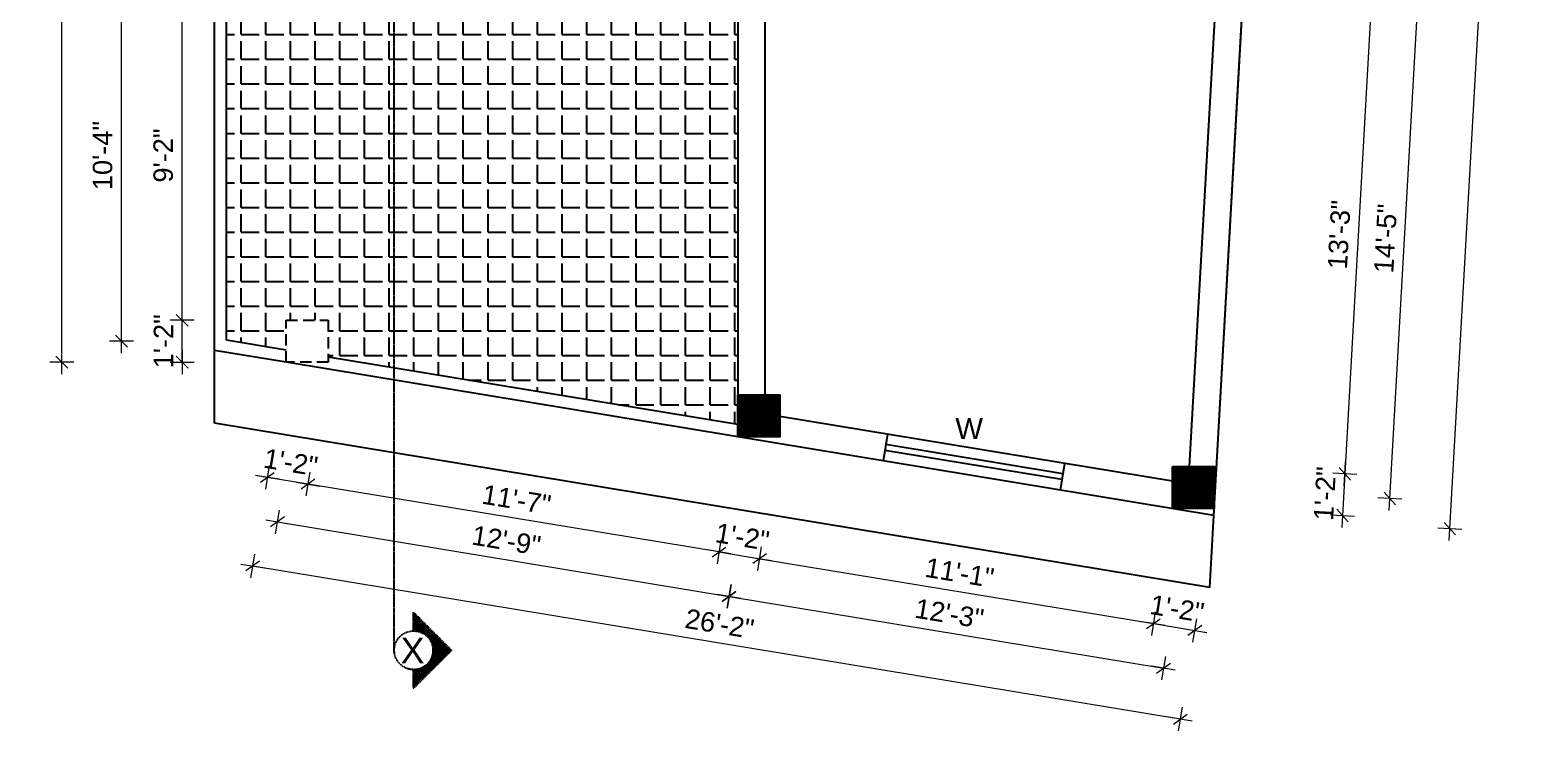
# Model space of a CAD drawing. Header units: inches. Extents: x 8069 to 17410, y -9620 to -7279.
# Drawn here: x 9438 to 9941, y -8021 to -7787 of the extents above; entities that cross this region are included whole.
import ezdxf

# ---------------------------------------------------------------- set-up
doc = ezdxf.new("R2010")
doc.units = ezdxf.units.IN
doc.header["$LTSCALE"] = 0.5
doc.header["$MEASUREMENT"] = 0
doc.header["$PDMODE"] = 66
doc.linetypes.add('CENTERX2', pattern=[4, 2.5, -0.5, 0.5, -0.5])
doc.linetypes.add('DASHED2', pattern=[0.375, 0.25, -0.125])
doc.layers.add('A-Sect-Iden', color=111, linetype='CENTERX2')
for name, color, linetype, lineweight in [('DIM', 180, 'Continuous', 5), ('TEXT', 220, 'Continuous', 9), ('Toilet', 7, 'Continuous', 25)]:
    doc.layers.add(name, color=color, linetype=linetype, lineweight=lineweight)
doc.styles.add('arial', font='arial.ttf')
doc.styles.add('HEADING', font='swissel.ttf')
doc.dimstyles.new('1 96', dxfattribs={"dimtxt": 6.5, "dimasz": 4, "dimexe": 0, "dimexo": 0, "dimgap": 3, "dimtad": 1, "dimdec": 0, "dimzin": 11, "dimdsep": 46, "dimlunit": 3, "dimtxsty": 'arial', "dimblk": 'oblique', "dimcen": 4, "dimse1": 1, "dimse2": 1, "dimclrd": 256, "dimclre": 256, "dimclrt": 256, "dimadec": 0, "dimazin": 0, "dimtfac": 1, "dimtdec": 0, "dimtix": 1, "dimtmove": 0, "dimatfit": 3, "dimldrblk": 'Arrow2', "dimfxl": 1, "dimtolj": 1, "dimtzin": 0, "dimlwd": -1, "dimlwe": 9, "dimarcsym": 0})

# ---------------------------------------------------------------- blocks, each defined once
blk = doc.blocks.new('oblique')
at = {"lineweight": 9}
for p, q in [((1, 0), (-1, 0)), ((-0.5, -0.5), (0.5, 0.5)), ((0, 1), (0, -1))]:
    blk.add_line(p, q, dxfattribs=at)
blk = doc.blocks.new('*D822')
at = {"layer": 'Defpoints', "color": 0, "transparency": 16777216}
for p in [(9537.77, -7897.73), (9674.77, -7922.64), (9531.05, -7938.45)]:
    blk.add_point(p, dxfattribs=at)
at = {"layer": 'DIM', "transparency": 16777216}
blk.add_line((9668.42, -7961.11), (9531.05, -7938.45), dxfattribs=at)
at = {"layer": 'DIM', "transparency": 16777216, "xscale": 4, "yscale": 4, "zscale": 4}
for p, rotation in [((9531.05, -7938.45), 170.6334039608076), ((9668.42, -7961.11), 350.6334039608075)]:
    blk.add_blockref('oblique', p, dxfattribs=dict(at, rotation=rotation))
at = {"layer": 'DIM', "transparency": 16777216, "insert": (9600.76, -7943.6), "char_height": 6.5, "attachment_point": 5, "rotation": 350.6334, "style": 'arial'}
blk.add_mtext('\\A1;11\'-7"', dxfattribs=at)
blk = doc.blocks.new('_Oblique')
at = {"color": 0, "linetype": 'ByBlock', "lineweight": -2}
blk.add_line((-0.5, -0.5), (0.5, 0.5), dxfattribs=at)
blk = doc.blocks.new('Arrow2')
for p, q in [((-4.1, 0.75), (-3.08, 0)), ((0, 0), (-4.1, 0.75)), ((-3.08, 0), (-4.1, -0.75)), ((-4.1, -0.75), (0, 0))]:
    blk.add_line(p, q)
blk.add_solid([(-4.1, 0.75), (0, 0), (-3.08, 0), (-4.1, -0.75)])
blk = doc.blocks.new('*D823')
at = {"layer": 'Defpoints', "color": 0, "transparency": 16777216}
for p in [(9523.77, -7897.73), (9537.77, -7897.73), (9517.42, -7936.2)]:
    blk.add_point(p, dxfattribs=at)
at = {"layer": 'DIM', "transparency": 16777216}
for p, q in [((9517.42, -7936.2), (9513.48, -7935.55)), ((9531.05, -7938.45), (9517.42, -7936.2)), ((9531.05, -7938.45), (9535, -7939.1))]:
    blk.add_line(p, q, dxfattribs=at)
at = {"layer": 'DIM', "transparency": 16777216, "xscale": 4, "yscale": 4, "zscale": 4}
for p, rotation in [((9517.42, -7936.2), 350.6334039608075), ((9531.05, -7938.45), 170.6334039608076)]:
    blk.add_blockref('oblique', p, dxfattribs=dict(at, rotation=rotation))
at = {"layer": 'DIM', "transparency": 16777216, "insert": (9525.26, -7931.15), "char_height": 6.5, "attachment_point": 5, "rotation": 350.6334, "style": 'arial'}
blk.add_mtext('\\A1;1\'-2"', dxfattribs=at)
blk = doc.blocks.new('*D824')
at = {"layer": 'Defpoints', "color": 0, "transparency": 16777216}
for p in [(9674.77, -7922.64), (9688.77, -7922.64), (9682.05, -7963.36)]:
    blk.add_point(p, dxfattribs=at)
at = {"layer": 'DIM', "transparency": 16777216}
for p, q in [((9668.42, -7961.11), (9664.48, -7960.46)), ((9668.42, -7961.11), (9682.05, -7963.36)), ((9682.05, -7963.36), (9686, -7964.01))]:
    blk.add_line(p, q, dxfattribs=at)
at = {"layer": 'DIM', "transparency": 16777216, "xscale": 4, "yscale": 4, "zscale": 4}
for p, rotation in [((9668.42, -7961.11), 350.6334039608075), ((9682.05, -7963.36), 170.6334039608076)]:
    blk.add_blockref('oblique', p, dxfattribs=dict(at, rotation=rotation))
at = {"layer": 'DIM', "transparency": 16777216, "insert": (9676.26, -7956.05), "char_height": 6.5, "attachment_point": 5, "rotation": 350.6334, "style": 'arial'}
blk.add_mtext('\\A1;1\'-2"', dxfattribs=at)
blk = doc.blocks.new('*D825')
at = {"layer": 'Defpoints', "color": 0, "transparency": 16777216}
for p in [(9688.77, -7922.64), (9820.02, -7946.55), (9813.66, -7985.07)]:
    blk.add_point(p, dxfattribs=at)
at = {"layer": 'DIM', "transparency": 16777216}
blk.add_line((9682.05, -7963.36), (9813.66, -7985.07), dxfattribs=at)
at = {"layer": 'DIM', "transparency": 16777216, "xscale": 4, "yscale": 4, "zscale": 4}
for p, rotation in [((9682.05, -7963.36), 170.6334039608076), ((9813.66, -7985.07), 350.6334039608075)]:
    blk.add_blockref('oblique', p, dxfattribs=dict(at, rotation=rotation))
at = {"layer": 'DIM', "transparency": 16777216, "insert": (9748.88, -7968.03), "char_height": 6.5, "attachment_point": 5, "rotation": 350.6334, "style": 'arial'}
blk.add_mtext('\\A1;11\'-1"', dxfattribs=at)
blk = doc.blocks.new('*D826')
at = {"layer": 'Defpoints', "color": 0, "transparency": 16777216}
for p in [(9820.02, -7946.55), (9833.89, -7948.89), (9827.54, -7987.36)]:
    blk.add_point(p, dxfattribs=at)
at = {"layer": 'DIM', "transparency": 16777216}
for p, q in [((9813.66, -7985.07), (9809.72, -7984.42)), ((9813.66, -7985.07), (9827.54, -7987.36)), ((9827.54, -7987.36), (9831.49, -7988.01))]:
    blk.add_line(p, q, dxfattribs=at)
at = {"layer": 'DIM', "transparency": 16777216, "xscale": 4, "yscale": 4, "zscale": 4}
for p, rotation in [((9813.66, -7985.07), 350.6334039608075), ((9827.54, -7987.36), 170.6334039608076)]:
    blk.add_blockref('oblique', p, dxfattribs=dict(at, rotation=rotation))
at = {"layer": 'DIM', "transparency": 16777216, "insert": (9821.62, -7980.03), "char_height": 6.5, "attachment_point": 5, "rotation": 350.6334, "style": 'arial'}
blk.add_mtext('\\A1;1\'-2"', dxfattribs=at)
blk = doc.blocks.new('*D827')
at = {"layer": 'Defpoints', "color": 0, "transparency": 16777216}
for p in [(9530.77, -7890.73), (9681.77, -7915.64), (9671.82, -7975.99)]:
    blk.add_point(p, dxfattribs=at)
at = {"layer": 'DIM', "transparency": 16777216}
blk.add_line((9520.82, -7951.08), (9671.82, -7975.99), dxfattribs=at)
at = {"layer": 'DIM', "transparency": 16777216, "xscale": 4, "yscale": 4, "zscale": 4}
for p, rotation in [((9520.82, -7951.08), 170.6334039608206), ((9671.82, -7975.99), 350.6334039608205)]:
    blk.add_blockref('oblique', p, dxfattribs=dict(at, rotation=rotation))
at = {"layer": 'DIM', "transparency": 16777216, "insert": (9597.34, -7957.3), "char_height": 6.5, "attachment_point": 5, "rotation": 350.6334, "style": 'arial'}
blk.add_mtext('\\A1;12\'-9"', dxfattribs=at)
blk = doc.blocks.new('*D828')
at = {"layer": 'Defpoints', "color": 0, "transparency": 16777216}
for p in [(9681.77, -7915.64), (9827.02, -7939.55), (9817.05, -7999.95)]:
    blk.add_point(p, dxfattribs=at)
at = {"layer": 'DIM', "transparency": 16777216}
blk.add_line((9671.82, -7975.99), (9817.05, -7999.95), dxfattribs=at)
at = {"layer": 'DIM', "transparency": 16777216, "xscale": 4, "yscale": 4, "zscale": 4}
for p, rotation in [((9671.82, -7975.99), 170.6334039608076), ((9817.05, -7999.95), 350.6334039608075)]:
    blk.add_blockref('oblique', p, dxfattribs=dict(at, rotation=rotation))
at = {"layer": 'DIM', "transparency": 16777216, "insert": (9745.46, -7981.73), "char_height": 6.5, "attachment_point": 5, "rotation": 350.6334, "style": 'arial'}
blk.add_mtext('\\A1;12\'-3"', dxfattribs=at)
blk = doc.blocks.new('*D829')
at = {"layer": 'Defpoints', "color": 0, "transparency": 16777216}
for p in [(9523.77, -7897.73), (9833.89, -7948.89), (9512.54, -7965.81)]:
    blk.add_point(p, dxfattribs=at)
at = {"layer": 'DIM', "transparency": 16777216}
blk.add_line((9822.66, -8016.96), (9512.54, -7965.81), dxfattribs=at)
at = {"layer": 'DIM', "transparency": 16777216, "xscale": 4, "yscale": 4, "zscale": 4}
for p, rotation in [((9512.54, -7965.81), 170.6334039608233), ((9822.66, -8016.96), 350.6334039608233)]:
    blk.add_blockref('oblique', p, dxfattribs=dict(at, rotation=rotation))
at = {"layer": 'DIM', "transparency": 16777216, "insert": (9668.63, -7985.15), "char_height": 6.5, "attachment_point": 5, "rotation": 350.6334, "style": 'arial'}
blk.add_mtext('\\A1;26\'-2"', dxfattribs=at)
blk = doc.blocks.new('*D830')
at = {"layer": 'Defpoints', "color": 0, "transparency": 16777216}
for p in [(9488.95, -7883.73), (9523.77, -7883.73), (9523.77, -7897.73)]:
    blk.add_point(p, dxfattribs=at)
at = {"layer": 'DIM', "transparency": 16777216}
for p, q in [((9488.95, -7883.73), (9488.95, -7879.73)), ((9488.95, -7897.73), (9488.95, -7883.73)), ((9488.95, -7897.73), (9488.95, -7901.73))]:
    blk.add_line(p, q, dxfattribs=at)
at = {"layer": 'DIM', "transparency": 16777216, "xscale": 4, "yscale": 4, "zscale": 4}
for p, rotation in [((9488.95, -7883.73), 270), ((9488.95, -7897.73), 90)]:
    blk.add_blockref('oblique', p, dxfattribs=dict(at, rotation=rotation))
at = {"layer": 'DIM', "transparency": 16777216, "insert": (9482.69, -7890.73), "char_height": 6.5, "attachment_point": 5, "rotation": 90, "style": 'arial'}
blk.add_mtext('\\A1;1\'-2"', dxfattribs=at)
blk = doc.blocks.new('*D831')
at = {"layer": 'Defpoints', "color": 0, "transparency": 16777216}
for p in [(9488.95, -7773.6), (9523.77, -7773.6), (9523.77, -7883.73)]:
    blk.add_point(p, dxfattribs=at)
at = {"layer": 'DIM', "transparency": 16777216}
blk.add_line((9488.95, -7883.73), (9488.95, -7773.6), dxfattribs=at)
at = {"layer": 'DIM', "transparency": 16777216, "xscale": 4, "yscale": 4, "zscale": 4}
for p, rotation in [((9488.95, -7773.6), 90), ((9488.95, -7883.73), 270)]:
    blk.add_blockref('oblique', p, dxfattribs=dict(at, rotation=rotation))
at = {"layer": 'DIM', "transparency": 16777216, "insert": (9482.63, -7828.67), "char_height": 6.5, "attachment_point": 5, "rotation": 90, "style": 'arial'}
blk.add_mtext('\\A1;9\'-2"', dxfattribs=at)
blk = doc.blocks.new('*D837')
at = {"layer": 'Defpoints', "color": 0, "transparency": 16777216}
for p in [(9468.68, -7766.6), (9530.77, -7766.6), (9530.77, -7890.73)]:
    blk.add_point(p, dxfattribs=at)
at = {"layer": 'DIM', "transparency": 16777216}
blk.add_line((9468.68, -7890.73), (9468.68, -7766.6), dxfattribs=at)
at = {"layer": 'DIM', "transparency": 16777216, "xscale": 4, "yscale": 4, "zscale": 4}
for p, rotation in [((9468.68, -7766.6), 90), ((9468.68, -7890.73), 270)]:
    blk.add_blockref('oblique', p, dxfattribs=dict(at, rotation=rotation))
at = {"layer": 'DIM', "transparency": 16777216, "insert": (9462.36, -7828.67), "char_height": 6.5, "attachment_point": 5, "rotation": 90, "style": 'arial'}
blk.add_mtext('\\A1;10\'-4"', dxfattribs=at)
blk = doc.blocks.new('*D840')
at = {"layer": 'Defpoints', "color": 0, "transparency": 16777216}
for p in [(9448.67, -7544.32), (9523.77, -7544.32), (9523.77, -7897.73)]:
    blk.add_point(p, dxfattribs=at)
at = {"layer": 'DIM', "transparency": 16777216}
blk.add_line((9448.67, -7897.73), (9448.67, -7544.32), dxfattribs=at)
at = {"layer": 'DIM', "transparency": 16777216, "xscale": 4, "yscale": 4, "zscale": 4}
for p, rotation in [((9448.67, -7544.32), 90), ((9448.67, -7897.73), 270)]:
    blk.add_blockref('oblique', p, dxfattribs=dict(at, rotation=rotation))
at = {"layer": 'DIM', "transparency": 16777216, "insert": (9442.35, -7721.03), "char_height": 6.5, "attachment_point": 5, "rotation": 90, "style": 'arial'}
blk.add_mtext('\\A1;29\'-5"', dxfattribs=at)
blk = doc.blocks.new('*D846')
at = {"layer": 'Defpoints', "color": 0, "transparency": 16777216}
for p in [(9843.77, -7773.57), (9834.02, -7932.55), (9877.66, -7935.01)]:
    blk.add_point(p, dxfattribs=at)
at = {"layer": 'DIM', "transparency": 16777216}
blk.add_line((9886.62, -7775.98), (9877.66, -7935.01), dxfattribs=at)
at = {"layer": 'DIM', "transparency": 16777216, "xscale": 4, "yscale": 4, "zscale": 4}
for p, rotation in [((9886.62, -7775.98), 86.77451339905284), ((9877.66, -7935.01), 266.7745133990528)]:
    blk.add_blockref('oblique', p, dxfattribs=dict(at, rotation=rotation))
at = {"layer": 'DIM', "transparency": 16777216, "insert": (9875.83, -7855.14), "char_height": 6.5, "attachment_point": 5, "rotation": 86.7745, "style": 'arial'}
blk.add_mtext('\\A1;13\'-3"', dxfattribs=at)
blk = doc.blocks.new('*D847')
at = {"layer": 'Defpoints', "color": 0, "transparency": 16777216}
for p in [(9834.02, -7932.55), (9834.02, -7946.55), (9876.87, -7948.96)]:
    blk.add_point(p, dxfattribs=at)
at = {"layer": 'DIM', "transparency": 16777216}
for p, q in [((9877.66, -7935.01), (9877.88, -7931.01)), ((9877.66, -7935.01), (9876.87, -7948.96)), ((9876.87, -7948.96), (9876.65, -7952.95))]:
    blk.add_line(p, q, dxfattribs=at)
at = {"layer": 'DIM', "transparency": 16777216, "xscale": 4, "yscale": 4, "zscale": 4}
for p, rotation in [((9877.66, -7935.01), 266.7745133990528), ((9876.87, -7948.96), 86.7745133990528)]:
    blk.add_blockref('oblique', p, dxfattribs=dict(at, rotation=rotation))
at = {"layer": 'DIM', "transparency": 16777216, "insert": (9871.01, -7941.63), "char_height": 6.5, "attachment_point": 5, "rotation": 86.7745, "style": 'arial'}
blk.add_mtext('\\A1;1\'-2"', dxfattribs=at)
blk = doc.blocks.new('*D848')
at = {"layer": 'Defpoints', "color": 0, "transparency": 16777216}
for p in [(9836.77, -7766.57), (9902.51, -7770.27), (9827.02, -7939.55)]:
    blk.add_point(p, dxfattribs=at)
at = {"layer": 'DIM', "transparency": 16777216}
blk.add_line((9892.76, -7943.25), (9902.51, -7770.27), dxfattribs=at)
at = {"layer": 'DIM', "transparency": 16777216, "xscale": 4, "yscale": 4, "zscale": 4}
for p, rotation in [((9902.51, -7770.27), 86.77451339904093), ((9892.76, -7943.25), 266.7745133990409)]:
    blk.add_blockref('oblique', p, dxfattribs=dict(at, rotation=rotation))
at = {"layer": 'DIM', "transparency": 16777216, "insert": (9891.33, -7856.41), "char_height": 6.5, "attachment_point": 5, "rotation": 86.7745, "style": 'arial'}
blk.add_mtext('\\A1;14\'-5"', dxfattribs=at)
blk = doc.blocks.new('*D851')
at = {"layer": 'Defpoints', "color": 0, "transparency": 16777216}
for p in [(9857.66, -7526.96), (9936.59, -7531.41), (9833.89, -7948.89)]:
    blk.add_point(p, dxfattribs=at)
at = {"layer": 'DIM', "transparency": 16777216}
blk.add_line((9912.81, -7953.34), (9936.59, -7531.41), dxfattribs=at)
at = {"layer": 'DIM', "transparency": 16777216, "xscale": 4, "yscale": 4, "zscale": 4}
for p, rotation in [((9936.59, -7531.41), 86.77451339904515), ((9912.81, -7953.34), 266.7745133990452)]:
    blk.add_blockref('oblique', p, dxfattribs=dict(at, rotation=rotation))
at = {"layer": 'DIM', "transparency": 16777216, "insert": (9918.39, -7742.02), "char_height": 6.5, "attachment_point": 5, "rotation": 86.7745, "style": 'arial'}
blk.add_mtext('\\A1;35\'-3"', dxfattribs=at)

msp = doc.modelspace()

# ---------------------------------------------------------------- hatches: boundary and pattern name
h = msp.add_hatch()
h.set_pattern_fill('ANSI31', color=256)
h.paths.add_polyline_path([(9688.77, -7908.64), (9674.77, -7908.64), (9674.77, -7922.64), (9688.77, -7922.64)])
h = msp.add_hatch()
h.set_pattern_fill('ANSI31', color=256)
h.set_pattern_definition([(45, (-20122.32051, 10911.67543), (-0.08838834765, 0.08838834765), [])])
h.paths.add_polyline_path([(9820.02, -7932.55), (9820.02, -7946.55), (9834.02, -7946.55), (9834.02, -7932.55)])
at = {"layer": 'A-Sect-Iden', "ltscale": 0.5}
h = msp.add_hatch(dxfattribs=at)
h.set_pattern_fill('ANSI37', color=2, scale=4.8, angle=359.9886, style=0)
h.set_pattern_definition([(225.0114023, (35484.80224, -2054.55527), (0.424348492, -0.424179628), []), (315.0114023, (35484.80224, -2054.55527), (0.424179628, 0.424348492), [])])
h.paths.add_polyline_path([(9566.33, -7987.49), (9566.33, -7981.26), (9579.04, -7993.97), (9566.33, -8006.68), (9566.33, -8000.45, 1)])
at = {"layer": 'Toilet'}
h = msp.add_hatch(dxfattribs=at)
h.set_pattern_fill('ANGLE', color=256, scale=30, style=0)
h.set_pattern_definition([(0, (-22047.552, 11797.229), (0, 8.25), [6, -2.25]), (90, (-22047.552, 11797.229), (-8.25, 5e-16), [6, -2.25])])
h.paths.add_polyline_path([(9503.77, -7671.6), (9503.77, -7890.38), (9523.77, -7893.68), (9523.77, -7883.73), (9537.77, -7883.73), (9537.77, -7895.99), (9674.77, -7918.59), (9674.77, -7773.6), (9573.77, -7773.6), (9537.77, -7773.6), (9537.77, -7773.6), (9523.77, -7773.6), (9523.77, -7759.6), (9533.84, -7759.6), (9533.84, -7681.6), (9523.84, -7681.6), (9523.84, -7671.6)])

# ---------------------------------------------------------------- linework, layer by layer
for p, q in [((9499.77, -7918.1), (9499.77, -7667.6)), ((9503.77, -7890.38), (9503.77, -7671.6)), ((9523.77, -7897.73), (9499.77, -7893.78)), ((9523.77, -7893.68), (9503.77, -7890.38)), ((9832.53, -7972.99), (9833.89, -7948.89))]:
    msp.add_line(p, q)
at = {"layer": 'A-Sect-Iden', "ltscale": 0.1}
msp.add_line((9559.85, -7993.97), (9559.85, -7478.53), dxfattribs=at)
msp.add_lwpolyline([(9566.33, -7987.49), (9566.33, -7981.26), (9579.04, -7993.97), (9566.33, -8006.68), (9566.33, -8000.45)], dxfattribs=at)
msp.add_circle((9566.33, -7993.97), 6.48, dxfattribs=at)
at = {"layer": 'Toilet'}
for p, q in [((9833.89, -7948.89), (9853.5, -7600.79)), ((9674.77, -7773.6), (9674.77, -7908.64)), ((9683.77, -7773.6), (9683.77, -7908.58)), ((9825.79, -7932.55), (9834.75, -7773.6)), ((9833.89, -7948.89), (9523.77, -7897.73)), ((9674.77, -7918.59), (9537.77, -7895.99)), ((9832.53, -7972.99), (9499.77, -7918.1)), ((9820.02, -7937.48), (9688.77, -7915.83)), ((9724.79, -7921.77), (9723.33, -7930.65)), ((9783.1, -7936.96), (9723.9, -7927.2)), ((9783.42, -7934.99), (9724.22, -7925.23)), ((9783.99, -7931.54), (9782.53, -7940.42))]:
    msp.add_line(p, q, dxfattribs=at)
msp.add_lwpolyline([(9833.89, -7948.89), (9853.5, -7600.79)], dxfattribs=at)
at = {"layer": 'Toilet', "linetype": 'DASHED2', "ltscale": 30}
msp.add_lwpolyline([(9523.77, -7883.73), (9537.77, -7883.73), (9537.77, -7897.73), (9523.77, -7897.73)], close=True, dxfattribs=at)
at = {"layer": 'Toilet'}
for points in [[(9674.77, -7908.64), (9688.77, -7908.64), (9688.77, -7922.64), (9674.77, -7922.64)], [(9820.02, -7932.55), (9834.02, -7932.55), (9834.02, -7946.55), (9820.02, -7946.55)]]:
    msp.add_lwpolyline(points, close=True, dxfattribs=at)

# ---------------------------------------------------------------- texts
at = {"layer": 'A-Sect-Iden', "ltscale": 0.5, "insert": (9566.01, -7994.05), "char_height": 8.64, "width": 27.6731, "attachment_point": 5, "style": 'HEADING'}
msp.add_mtext('{\\fArial|b0|i0|c0|p34;X}', dxfattribs=at)
at = {"layer": 'TEXT', "insert": (9752.09, -7919.91), "char_height": 7, "width": 65, "attachment_point": 5, "style": 'arial'}
msp.add_mtext('W', dxfattribs=at)

# ---------------------------------------------------------------- dimensions: what is measured, and where the dimension line sits
at = {"layer": 'DIM'}
for p1, p2, distance, picture, middle in [((9833.89, -7948.89), (9857.66, -7526.96), -79.05, '*D851', (9918.39, -7742.02)), ((9827.02, -7939.55), (9836.77, -7766.57), -65.85, '*D848', (9891.33, -7856.41)), ((9530.77, -7890.73), (9681.77, -7915.64), -61.16, '*D827', (9597.34, -7957.3)), ((9833.89, -7948.89), (9523.77, -7897.73), 68.99, '*D829', (9668.63, -7985.15))]:
    dim = msp.add_aligned_dim(p1=p1, p2=p2, distance=distance, dimstyle='1 96', override={"dimtmove": 1}, dxfattribs=at)
    dim.commit()
    dim.dimension.update_dxf_attribs({"geometry": picture, "text_midpoint": middle})
for base, p1, p2, angle, picture, middle in [((9448.67, -7544.32), (9523.77, -7897.73), (9523.77, -7544.32), 90, '*D840', (9442.35, -7721.03)), ((9468.68, -7766.6), (9530.77, -7890.73), (9530.77, -7766.6), 90, '*D837', (9462.36, -7828.67)), ((9488.95, -7773.6), (9523.77, -7883.73), (9523.77, -7773.6), 90, '*D831', (9482.63, -7828.67)), ((9877.66, -7935.01), (9843.77, -7773.57), (9834.02, -7932.55), 266.7745, '*D846', (9875.83, -7855.14)), ((9488.95, -7883.73), (9523.77, -7897.73), (9523.77, -7883.73), 90, '*D830', (9482.69, -7890.73)), ((9517.42, -7936.2), (9537.77, -7897.73), (9523.77, -7897.73), 170.6334, '*D823', (9525.26, -7931.15)), ((9531.05, -7938.45), (9674.77, -7922.64), (9537.77, -7897.73), 170.6334, '*D822', (9600.76, -7943.6)), ((9817.05, -7999.95), (9681.77, -7915.64), (9827.02, -7939.55), 170.6334, '*D828', (9745.46, -7981.73)), ((9682.05, -7963.36), (9674.77, -7922.64), (9688.77, -7922.64), 170.6334, '*D824', (9676.26, -7956.05)), ((9813.66, -7985.07), (9688.77, -7922.64), (9820.02, -7946.55), 170.6334, '*D825', (9748.88, -7968.03)), ((9876.87, -7948.96), (9834.02, -7932.55), (9834.02, -7946.55), 266.7745, '*D847', (9871.01, -7941.63)), ((9827.54, -7987.36), (9820.02, -7946.55), (9833.89, -7948.89), 170.6334, '*D826', (9821.62, -7980.03))]:
    dim = msp.add_linear_dim(base=base, p1=p1, p2=p2, angle=angle, dimstyle='1 96', override={"dimtmove": 1}, dxfattribs=at)
    dim.commit()
    dim.dimension.update_dxf_attribs({"geometry": picture, "text_midpoint": middle})

doc.saveas('drawing.dxf')
